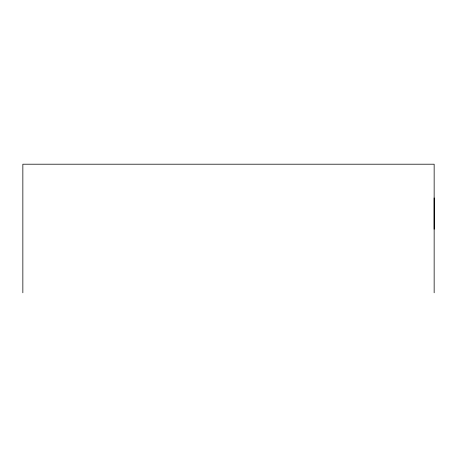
<?xml version="1.0" encoding="UTF-8"?>
<svg xmlns="http://www.w3.org/2000/svg" width="457" height="457" viewBox="0 0 457 457"><rect width="100%" height="100%" fill="white"/><g stroke="black" fill="none" stroke-linecap="round" stroke-linejoin="round"><path stroke-width="0.69" d="M434.15 229.225L434.15 197.915M434.15 292.794L434.15 164.206L22.85 164.206L22.85 292.794"/></g></svg>
